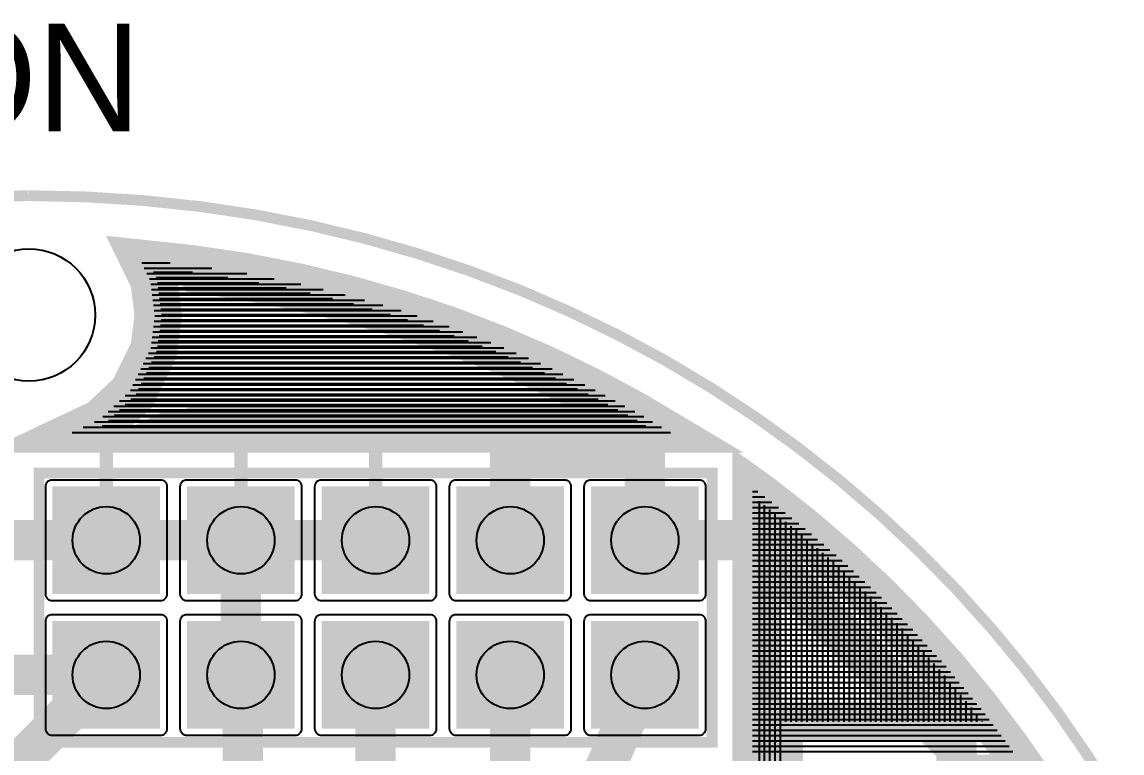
# Model space of a CAD drawing. Header units: centimetres. Extents: x -0.96 to 3.81, y 0.19 to 5.08.
# Drawn here: x 1.387 to 3.462, y 3.699 to 5.078 of the extents above; entities that cross this region are included whole.
import ezdxf

# ---------------------------------------------------------------- set-up
doc = ezdxf.new("R2010")
doc.units = ezdxf.units.CM
doc.layers.get('0').update_dxf_attribs({"linetype": 'CONTINUOUS'})

# ---------------------------------------------------------------- blocks, each defined once
blk = doc.blocks.new('RPAD')
blk.add_trace([(-0.5, -0.5), (-0.5, 0.5), (0.5, -0.5), (0.5, 0.5)])

msp = doc.modelspace()

# ---------------------------------------------------------------- linework, layer by layer
for points, const_width in [([(1.290571, 4.747686), (1.4, 4.75)], 0.02032), ([(1.290571, 4.747686), (1.4, 4.75)], 0.02032), ([(1.290571, 4.747686), (1.4, 4.75)], 0.02032), ([(3.451816, 3.607539), (3.39786, 3.693158), (3.340502, 3.776104), (3.27983, 3.85629), (3.215935, 3.93363), (3.148907, 4.008038), (3.078837, 4.079428), (3.005814, 4.147713), (2.929928, 4.212807), (2.85127, 4.274624), (2.76993, 4.333078), (2.685998, 4.388082), (2.599564, 4.439551), (2.510718, 4.487398), (2.41955, 4.531536), (2.32615, 4.57188), (2.230609, 4.608344), (2.133017, 4.64084), (2.033463, 4.669283), (1.932038, 4.693588), (1.828832, 4.713666), (1.723935, 4.729433), (1.617438, 4.740802), (1.509429, 4.747686), (1.4, 4.75)], 0.02032), ([(3.451816, 3.607539), (3.39786, 3.693158), (3.340502, 3.776104), (3.27983, 3.85629), (3.215935, 3.93363), (3.148907, 4.008038), (3.078837, 4.079428), (3.005814, 4.147713), (2.929928, 4.212807), (2.85127, 4.274624), (2.76993, 4.333078), (2.685998, 4.388082), (2.599564, 4.439551), (2.510718, 4.487398), (2.41955, 4.531536), (2.32615, 4.57188), (2.230609, 4.608344), (2.133017, 4.64084), (2.033463, 4.669283), (1.932038, 4.693588), (1.828832, 4.713666), (1.723935, 4.729433), (1.617438, 4.740802), (1.509429, 4.747686), (1.4, 4.75)], 0.02032), ([(3.451816, 3.607539), (3.39786, 3.693158), (3.340502, 3.776104), (3.27983, 3.85629), (3.215935, 3.93363), (3.148907, 4.008038), (3.078837, 4.079428), (3.005814, 4.147713), (2.929928, 4.212807), (2.85127, 4.274624), (2.76993, 4.333078), (2.685998, 4.388082), (2.599564, 4.439551), (2.510718, 4.487398), (2.41955, 4.531536), (2.32615, 4.57188), (2.230609, 4.608344), (2.133017, 4.64084), (2.033463, 4.669283), (1.932038, 4.693588), (1.828832, 4.713666), (1.723935, 4.729433), (1.617438, 4.740802), (1.509429, 4.747686), (1.4, 4.75)], 0.02032), ([(1.709692, 4.618559), (1.809839, 4.603506), (1.90835, 4.584341), (2.005063, 4.561166), (2.099996, 4.534043), (2.193024, 4.503066), (2.284051, 4.468325), (2.373002, 4.429903), (2.459851, 4.387856), (2.544468, 4.342287), (2.61011, 4.303199), (1.481386, 4.303199), (1.533519, 4.32779), (1.590887, 4.381837), (1.629512, 4.46117), (1.637668, 4.525), (1.629512, 4.58883), (1.609848, 4.629218), (1.709692, 4.618559)], 0.0762), ([(1.708064, 4.605961), (1.807691, 4.590986), (1.905638, 4.571931), (2.001856, 4.548874), (2.09625, 4.521905), (2.188726, 4.491113), (2.279276, 4.456554), (2.367715, 4.418352), (2.454082, 4.376539), (2.538192, 4.331242), (2.563958, 4.315899), (1.538079, 4.315899), (1.540761, 4.317164), (1.56526, 4.340246), (1.601287, 4.374187), (1.641845, 4.457491), (1.650472, 4.525), (1.641845, 4.592509), (1.631306, 4.614155), (1.708064, 4.605961)], 0.0762), ([(1.546, 4.315899), (1.546, 4.1)], 0.0254), ([(1.546, 4.303199), (1.546, 4.1)], 0.0254), ([(1.8, 4.315899), (1.8, 4.1)], 0.0254), ([(1.8, 4.303199), (1.8, 4.1)], 0.0254), ([(2.054, 4.315899), (2.054, 4.1)], 0.0254), ([(2.054, 4.303199), (2.054, 4.1)], 0.0254), ([(2.308, 4.315899), (2.308, 4.1)], 0.0254), ([(2.308, 4.303199), (2.308, 4.1)], 0.0254), ([(2.562, 4.315899), (2.562, 4.1)], 0.0254), ([(2.562, 4.303199), (2.562, 4.1)], 0.0254), ([(2.562, 4.1), (2.562, 4.2672), (2.308, 4.2672), (2.308, 4.1)], 0.0762), ([(2.765199, 3.642801), (2.765199, 4.198853), (2.784095, 4.185274), (2.858994, 4.126411), (2.931223, 4.064454), (3.000753, 3.999435), (3.067485, 3.931446), (3.131293, 3.860613), (3.19214, 3.786963), (3.249944, 3.710567), (3.304582, 3.631554)], 0.0762), ([(1.419, 3.719), (2.689, 3.719), (2.689, 4.227), (1.419, 4.227), (1.419, 3.719)], 0.02032), ([(1.419, 3.719), (2.689, 3.719), (2.689, 4.227), (1.419, 4.227), (1.419, 3.719)], 0.02032), ([(1.419, 3.719), (2.689, 3.719), (2.689, 4.227), (1.419, 4.227), (1.419, 3.719)], 0.02032), ([(2.850921, 4.116603), (2.922764, 4.054977), (2.991884, 3.990341), (3.058213, 3.922763), (3.12168, 3.852308), (3.182186, 3.77907), (3.198659, 3.757299), (2.822201, 3.757299), (2.822201, 3.677799), (2.777899, 3.677799), (2.777899, 4.173991), (2.850921, 4.116603)], 0.0762), ([(1.546, 4.1), (1.2, 4.1)], 0.0762), ([(1.8, 4.1), (1.799999, 4.099999), (1.546001, 4.099999), (1.546, 4.1)], 0.0762), ([(1.8, 4.1), (1.800001, 4.099999), (2.053999, 4.099999), (2.054, 4.1)], 0.0762), ([(1.8, 4.1), (1.8, 3.846)], 0.0762), ([(2.562, 4.1), (2.758, 4.1), (3.1496, 3.7084), (3.1496, 3.6576), (3.254, 3.6576), (3.254, 3.516)], 0.0762), ([(1.546, 3.846), (1.1684, 3.846), (1.0668, 3.9476), (1.0668, 4.08664), (0.9, 4.08664)], 0.0762), ([(1.342801, 4.1), (1.546, 4.1)], 0.0254), ([(2.777899, 4.1), (2.562, 4.1)], 0.0254), ([(2.765199, 4.1), (2.562, 4.1)], 0.0254), ([(1.546, 3.846), (1.1036, 3.4036), (0.3556, 3.4036), (0.254, 3.302), (0.254, 2.032)], 0.0762), ([(1.8, 3.846), (1.8034, 3.8426), (1.8034, 3.7592)], 0.0762), ([(2.54, 3.302), (2.159, 3.302), (2.054, 3.407), (2.054, 3.846)], 0.0762), ([(2.4765, 3.1115), (2.6416, 3.1115), (2.6416, 3.4036), (2.54, 3.5052), (2.308, 3.5052), (2.308, 3.846)], 0.0762), ([(2.41336, 3.48664), (2.433348, 3.55014), (2.5, 3.7), (2.562, 3.846)], 0.0762), ([(1.8, 3.630101), (1.8, 3.846)], 0.0254), ([(1.8, 3.642801), (1.8, 3.846)], 0.0254), ([(1.8034, 3.7592), (1.8034, 3.6576)], 0.0762)]:
    msp.add_lwpolyline(points, dxfattribs=dict(const_width=const_width))
for points in [[(1.609848, 4.629218), (1.609848, 4.629218)], [(1.612778, 4.623199), (1.666228, 4.623199)], [(1.617647, 4.613199), (1.745351, 4.613199)], [(1.631306, 4.614155), (1.631306, 4.614155)], [(1.622516, 4.603199), (1.811417, 4.603199)], [(1.627384, 4.593199), (1.862818, 4.593199)], [(1.635325, 4.605899), (1.708476, 4.605899)], [(1.640194, 4.595899), (1.775005, 4.595899)], [(1.642689, 4.585899), (1.833839, 4.585899)], [(1.630231, 4.583199), (1.913115, 4.583199)], [(1.631509, 4.573199), (1.954847, 4.573199)], [(1.643967, 4.575899), (1.885241, 4.575899)], [(1.645245, 4.565899), (1.930809, 4.565899)], [(1.632787, 4.563199), (1.996578, 4.563199)], [(1.634064, 4.553199), (2.032948, 4.553199)], [(1.646523, 4.555899), (1.97254, 4.555899)], [(1.647801, 4.545899), (2.012268, 4.545899)], [(1.635342, 4.543199), (2.067949, 4.543199)], [(1.63662, 4.533199), (2.10253, 4.533199)], [(1.649079, 4.535899), (2.047269, 4.535899)], [(1.650357, 4.525899), (2.08227, 4.525899)], [(1.634882, 4.503199), (2.192624, 4.503199)], [(1.63616, 4.513199), (2.162593, 4.513199)], [(1.637437, 4.523199), (2.132561, 4.523199)], [(1.648031, 4.505899), (2.144319, 4.505899)], [(1.649308, 4.515899), (2.114287, 4.515899)], [(1.632326, 4.483199), (2.245078, 4.483199)], [(1.633604, 4.493199), (2.218877, 4.493199)], [(1.645475, 4.485899), (2.202387, 4.485899)], [(1.646753, 4.495899), (2.174352, 4.495899)], [(1.629771, 4.463199), (2.295918, 4.463199)], [(1.631049, 4.473199), (2.27128, 4.473199)], [(1.642919, 4.465899), (2.25479, 4.465899)], [(1.644197, 4.475899), (2.228589, 4.475899)], [(1.620762, 4.443199), (2.34222, 4.443199)], [(1.625631, 4.453199), (2.319069, 4.453199)], [(1.636201, 4.445899), (2.303942, 4.445899)], [(1.641069, 4.455899), (2.280792, 4.455899)], [(1.611024, 4.423199), (2.386849, 4.423199)], [(1.615893, 4.433199), (2.365371, 4.433199)], [(1.626463, 4.425899), (2.350243, 4.425899)], [(1.631332, 4.435899), (2.327093, 4.435899)], [(1.601287, 4.403199), (2.428159, 4.403199)], [(1.606156, 4.413199), (2.407504, 4.413199)], [(1.616726, 4.405899), (2.393437, 4.405899)], [(1.621595, 4.415899), (2.372781, 4.415899)], [(1.59155, 4.383199), (2.468498, 4.383199)], [(1.596418, 4.393199), (2.448814, 4.393199)], [(1.606989, 4.385899), (2.434748, 4.385899)], [(1.611857, 4.395899), (2.414092, 4.395899)], [(1.571103, 4.363199), (2.505636, 4.363199)], [(1.581718, 4.373199), (2.487067, 4.373199)], [(1.592489, 4.365899), (2.473838, 4.365899)], [(1.60212, 4.375899), (2.45527, 4.375899)], [(1.549874, 4.343199), (2.542774, 4.343199)], [(1.560489, 4.353199), (2.524205, 4.353199)], [(1.57126, 4.345899), (2.510976, 4.345899)], [(1.581875, 4.355899), (2.492407, 4.355899)], [(1.523786, 4.323199), (2.576523, 4.323199)], [(1.538079, 4.315899), (2.563958, 4.315899)], [(1.53926, 4.333199), (2.559729, 4.333199)], [(1.550032, 4.325899), (2.547164, 4.325899)], [(1.560646, 4.335899), (2.529544, 4.335899)], [(1.481386, 4.303199), (2.61011, 4.303199)], [(1.502586, 4.313199), (2.593316, 4.313199)], [(2.765199, 4.191763), (2.775065, 4.191763)], [(2.765199, 4.181763), (2.788562, 4.181763)], [(2.765199, 4.171763), (2.801286, 4.171763)], [(2.777899, 3.677799), (2.777899, 4.173991)], [(2.765199, 4.161763), (2.814011, 4.161763)], [(2.765199, 4.151763), (2.826735, 4.151763)], [(2.787899, 3.677799), (2.787899, 4.166131)], [(2.797899, 3.677799), (2.797899, 4.158272)], [(2.807899, 3.677799), (2.807899, 4.150413)], [(2.765199, 4.141763), (2.839459, 4.141763)], [(2.765199, 4.131763), (2.852183, 4.131763)], [(2.817899, 3.677799), (2.817899, 4.142554)], [(2.827899, 3.757299), (2.827899, 4.134695)], [(2.765199, 4.121763), (2.864412, 4.121763)], [(2.765199, 4.111763), (2.87607, 4.111763)], [(2.837899, 3.757299), (2.837899, 4.126836)], [(2.847899, 3.757299), (2.847899, 4.118977)], [(2.857899, 3.757299), (2.857899, 4.110617)], [(2.765199, 4.101763), (2.887728, 4.101763)], [(2.765199, 4.091763), (2.899386, 4.091763)], [(2.867899, 3.757299), (2.867899, 4.102039)], [(2.877899, 3.757299), (2.877899, 4.093461)], [(2.765199, 4.081763), (2.911044, 4.081763)], [(2.765199, 4.071763), (2.922702, 4.071763)], [(2.887899, 3.757299), (2.887899, 4.084883)], [(2.897899, 3.757299), (2.897899, 4.076305)], [(2.907899, 3.757299), (2.907899, 4.067728)], [(2.765199, 4.061763), (2.9341, 4.061763)], [(2.765199, 4.051763), (2.944794, 4.051763)], [(2.917899, 3.757299), (2.917899, 4.05915)], [(2.927899, 3.757299), (2.927899, 4.050175)], [(2.765199, 4.041763), (2.955488, 4.041763)], [(2.765199, 4.031763), (2.966182, 4.031763)], [(2.937899, 3.757299), (2.937899, 4.040823)], [(2.947899, 3.757299), (2.947899, 4.031472)], [(2.765199, 4.021763), (2.976875, 4.021763)], [(2.765199, 4.011763), (2.987569, 4.011763)], [(2.957899, 3.757299), (2.957899, 4.022121)], [(2.967899, 3.757299), (2.967899, 4.01277)], [(2.765199, 4.001763), (2.998263, 4.001763)], [(2.765199, 3.991763), (3.008283, 3.991763)], [(2.977899, 3.757299), (2.977899, 4.003418)], [(2.987899, 3.757299), (2.987899, 3.994067)], [(2.997899, 3.757299), (2.997899, 3.984212)], [(2.765199, 3.981763), (3.018098, 3.981763)], [(2.765199, 3.971763), (3.027913, 3.971763)], [(3.007899, 3.757299), (3.007899, 3.974024)], [(3.017899, 3.757299), (3.017899, 3.963836)], [(2.765199, 3.961763), (3.037728, 3.961763)], [(2.765199, 3.951763), (3.047543, 3.951763)], [(3.027899, 3.757299), (3.027899, 3.953647)], [(3.037899, 3.757299), (3.037899, 3.943459)], [(2.765199, 3.941763), (3.057358, 3.941763)], [(2.765199, 3.931763), (3.067173, 3.931763)], [(2.765199, 3.921763), (3.076207, 3.921763)], [(3.047899, 3.757299), (3.047899, 3.933271)], [(3.057899, 3.757299), (3.057899, 3.923082)], [(2.765199, 3.911763), (3.085215, 3.911763)], [(2.765199, 3.901763), (3.094224, 3.901763)], [(3.067899, 3.757299), (3.067899, 3.91201)], [(3.077899, 3.757299), (3.077899, 3.900909)], [(2.765199, 3.891763), (3.103232, 3.891763)], [(2.765199, 3.881763), (3.11224, 3.881763)], [(3.087899, 3.757299), (3.087899, 3.889808)], [(2.765199, 3.871763), (3.121248, 3.871763)], [(2.765199, 3.861763), (3.130257, 3.861763)], [(3.097899, 3.757299), (3.097899, 3.878707)], [(3.107899, 3.757299), (3.107899, 3.867606)], [(2.765199, 3.851763), (3.138604, 3.851763)], [(2.765199, 3.841763), (3.146866, 3.841763)], [(3.117899, 3.757299), (3.117899, 3.856505)], [(3.127899, 3.757299), (3.127899, 3.84478)], [(2.765199, 3.831763), (3.155127, 3.831763)], [(2.765199, 3.821763), (3.163389, 3.821763)], [(3.137899, 3.757299), (3.137899, 3.832676)], [(3.147899, 3.757299), (3.147899, 3.820571)], [(2.765199, 3.811763), (3.171651, 3.811763)], [(2.765199, 3.801763), (3.179912, 3.801763)], [(3.157899, 3.757299), (3.157899, 3.808467)], [(2.765199, 3.791763), (3.188174, 3.791763)], [(2.765199, 3.781763), (3.196074, 3.781763)], [(3.167899, 3.757299), (3.167899, 3.796363)], [(3.177899, 3.757299), (3.177899, 3.784259)], [(2.765199, 3.771763), (3.20364, 3.771763)], [(2.765199, 3.761763), (3.211207, 3.761763)], [(3.187899, 3.757299), (3.187899, 3.771519)], [(3.197899, 3.757299), (3.197899, 3.758303)], [(3.198659, 3.757299), (3.198659, 3.757299)], [(2.765199, 3.751763), (3.218773, 3.751763)], [(2.765199, 3.741763), (3.226339, 3.741763)], [(2.765199, 3.731763), (3.233906, 3.731763)], [(2.765199, 3.721763), (3.241472, 3.721763)], [(2.765199, 3.711763), (3.249039, 3.711763)], [(2.765199, 3.701763), (3.256032, 3.701763)]]:
    msp.add_lwpolyline(points)
for points in [[(1.6476, 3.9857), (1.4444, 3.9857), (1.441803, 3.985953), (1.439402, 3.98668), (1.437242, 3.987835), (1.435371, 3.989371), (1.433835, 3.991243), (1.43268, 3.993402), (1.431953, 3.995803), (1.4317, 3.9984), (1.4317, 4.2016), (1.431953, 4.204197), (1.43268, 4.206598), (1.433835, 4.208757), (1.435371, 4.210629), (1.437242, 4.212165), (1.439402, 4.21332), (1.441803, 4.214047), (1.4444, 4.2143), (1.6476, 4.2143), (1.650197, 4.214047), (1.652598, 4.21332), (1.654758, 4.212165), (1.656629, 4.210629), (1.658165, 4.208757), (1.65932, 4.206598), (1.660047, 4.204197), (1.6603, 4.2016), (1.6603, 3.9984), (1.660047, 3.995803), (1.65932, 3.993402), (1.658165, 3.991243), (1.656629, 3.989371), (1.654758, 3.987835), (1.652598, 3.98668), (1.650197, 3.985953), (1.6476, 3.9857)], [(1.9016, 3.9857), (1.6984, 3.9857), (1.695803, 3.985953), (1.693402, 3.98668), (1.691242, 3.987835), (1.689371, 3.989371), (1.687835, 3.991243), (1.68668, 3.993402), (1.685953, 3.995803), (1.6857, 3.9984), (1.6857, 4.2016), (1.685953, 4.204197), (1.68668, 4.206598), (1.687835, 4.208757), (1.689371, 4.210629), (1.691242, 4.212165), (1.693402, 4.21332), (1.695803, 4.214047), (1.6984, 4.2143), (1.9016, 4.2143), (1.904197, 4.214047), (1.906598, 4.21332), (1.908758, 4.212165), (1.910629, 4.210629), (1.912165, 4.208757), (1.91332, 4.206598), (1.914047, 4.204197), (1.9143, 4.2016), (1.9143, 3.9984), (1.914047, 3.995803), (1.91332, 3.993402), (1.912165, 3.991243), (1.910629, 3.989371), (1.908758, 3.987835), (1.906598, 3.98668), (1.904197, 3.985953), (1.9016, 3.9857)], [(2.1556, 3.9857), (1.9524, 3.9857), (1.949803, 3.985953), (1.947402, 3.98668), (1.945242, 3.987835), (1.943371, 3.989371), (1.941835, 3.991243), (1.94068, 3.993402), (1.939953, 3.995803), (1.9397, 3.9984), (1.9397, 4.2016), (1.939953, 4.204197), (1.94068, 4.206598), (1.941835, 4.208757), (1.943371, 4.210629), (1.945242, 4.212165), (1.947402, 4.21332), (1.949803, 4.214047), (1.9524, 4.2143), (2.1556, 4.2143), (2.158197, 4.214047), (2.160598, 4.21332), (2.162758, 4.212165), (2.164629, 4.210629), (2.166165, 4.208757), (2.16732, 4.206598), (2.168047, 4.204197), (2.1683, 4.2016), (2.1683, 3.9984), (2.168047, 3.995803), (2.16732, 3.993402), (2.166165, 3.991243), (2.164629, 3.989371), (2.162758, 3.987835), (2.160598, 3.98668), (2.158197, 3.985953), (2.1556, 3.9857)], [(2.4096, 3.9857), (2.2064, 3.9857), (2.203803, 3.985953), (2.201402, 3.98668), (2.199242, 3.987835), (2.197371, 3.989371), (2.195835, 3.991243), (2.19468, 3.993402), (2.193953, 3.995803), (2.1937, 3.9984), (2.1937, 4.2016), (2.193953, 4.204197), (2.19468, 4.206598), (2.195835, 4.208757), (2.197371, 4.210629), (2.199242, 4.212165), (2.201402, 4.21332), (2.203803, 4.214047), (2.2064, 4.2143), (2.4096, 4.2143), (2.412197, 4.214047), (2.414598, 4.21332), (2.416758, 4.212165), (2.418629, 4.210629), (2.420165, 4.208757), (2.42132, 4.206598), (2.422047, 4.204197), (2.4223, 4.2016), (2.4223, 3.9984), (2.422047, 3.995803), (2.42132, 3.993402), (2.420165, 3.991243), (2.418629, 3.989371), (2.416758, 3.987835), (2.414598, 3.98668), (2.412197, 3.985953), (2.4096, 3.9857)], [(2.6636, 3.9857), (2.4604, 3.9857), (2.457803, 3.985953), (2.455402, 3.98668), (2.453242, 3.987835), (2.451371, 3.989371), (2.449835, 3.991243), (2.44868, 3.993402), (2.447953, 3.995803), (2.4477, 3.9984), (2.4477, 4.2016), (2.447953, 4.204197), (2.44868, 4.206598), (2.449835, 4.208757), (2.451371, 4.210629), (2.453242, 4.212165), (2.455402, 4.21332), (2.457803, 4.214047), (2.4604, 4.2143), (2.6636, 4.2143), (2.666197, 4.214047), (2.668598, 4.21332), (2.670758, 4.212165), (2.672629, 4.210629), (2.674165, 4.208757), (2.67532, 4.206598), (2.676047, 4.204197), (2.6763, 4.2016), (2.6763, 3.9984), (2.676047, 3.995803), (2.67532, 3.993402), (2.674165, 3.991243), (2.672629, 3.989371), (2.670758, 3.987835), (2.668598, 3.98668), (2.666197, 3.985953), (2.6636, 3.9857)], [(1.6476, 3.7317), (1.4444, 3.7317), (1.441803, 3.731953), (1.439402, 3.73268), (1.437242, 3.733835), (1.435371, 3.735371), (1.433835, 3.737243), (1.43268, 3.739402), (1.431953, 3.741803), (1.4317, 3.7444), (1.4317, 3.9476), (1.431953, 3.950197), (1.43268, 3.952598), (1.433835, 3.954757), (1.435371, 3.956629), (1.437242, 3.958165), (1.439402, 3.95932), (1.441803, 3.960047), (1.4444, 3.9603), (1.6476, 3.9603), (1.650197, 3.960047), (1.652598, 3.95932), (1.654758, 3.958165), (1.656629, 3.956629), (1.658165, 3.954757), (1.65932, 3.952598), (1.660047, 3.950197), (1.6603, 3.9476), (1.6603, 3.7444), (1.660047, 3.741803), (1.65932, 3.739402), (1.658165, 3.737243), (1.656629, 3.735371), (1.654758, 3.733835), (1.652598, 3.73268), (1.650197, 3.731953), (1.6476, 3.7317)], [(1.9016, 3.7317), (1.6984, 3.7317), (1.695803, 3.731953), (1.693402, 3.73268), (1.691242, 3.733835), (1.689371, 3.735371), (1.687835, 3.737243), (1.68668, 3.739402), (1.685953, 3.741803), (1.6857, 3.7444), (1.6857, 3.9476), (1.685953, 3.950197), (1.68668, 3.952598), (1.687835, 3.954757), (1.689371, 3.956629), (1.691242, 3.958165), (1.693402, 3.95932), (1.695803, 3.960047), (1.6984, 3.9603), (1.9016, 3.9603), (1.904197, 3.960047), (1.906598, 3.95932), (1.908758, 3.958165), (1.910629, 3.956629), (1.912165, 3.954757), (1.91332, 3.952598), (1.914047, 3.950197), (1.9143, 3.9476), (1.9143, 3.7444), (1.914047, 3.741803), (1.91332, 3.739402), (1.912165, 3.737243), (1.910629, 3.735371), (1.908758, 3.733835), (1.906598, 3.73268), (1.904197, 3.731953), (1.9016, 3.7317)], [(2.1556, 3.7317), (1.9524, 3.7317), (1.949803, 3.731953), (1.947402, 3.73268), (1.945242, 3.733835), (1.943371, 3.735371), (1.941835, 3.737243), (1.94068, 3.739402), (1.939953, 3.741803), (1.9397, 3.7444), (1.9397, 3.9476), (1.939953, 3.950197), (1.94068, 3.952598), (1.941835, 3.954757), (1.943371, 3.956629), (1.945242, 3.958165), (1.947402, 3.95932), (1.949803, 3.960047), (1.9524, 3.9603), (2.1556, 3.9603), (2.158197, 3.960047), (2.160598, 3.95932), (2.162758, 3.958165), (2.164629, 3.956629), (2.166165, 3.954757), (2.16732, 3.952598), (2.168047, 3.950197), (2.1683, 3.9476), (2.1683, 3.7444), (2.168047, 3.741803), (2.16732, 3.739402), (2.166165, 3.737243), (2.164629, 3.735371), (2.162758, 3.733835), (2.160598, 3.73268), (2.158197, 3.731953), (2.1556, 3.7317)], [(2.4096, 3.7317), (2.2064, 3.7317), (2.203803, 3.731953), (2.201402, 3.73268), (2.199242, 3.733835), (2.197371, 3.735371), (2.195835, 3.737243), (2.19468, 3.739402), (2.193953, 3.741803), (2.1937, 3.7444), (2.1937, 3.9476), (2.193953, 3.950197), (2.19468, 3.952598), (2.195835, 3.954757), (2.197371, 3.956629), (2.199242, 3.958165), (2.201402, 3.95932), (2.203803, 3.960047), (2.2064, 3.9603), (2.4096, 3.9603), (2.412197, 3.960047), (2.414598, 3.95932), (2.416758, 3.958165), (2.418629, 3.956629), (2.420165, 3.954757), (2.42132, 3.952598), (2.422047, 3.950197), (2.4223, 3.9476), (2.4223, 3.7444), (2.422047, 3.741803), (2.42132, 3.739402), (2.420165, 3.737243), (2.418629, 3.735371), (2.416758, 3.733835), (2.414598, 3.73268), (2.412197, 3.731953), (2.4096, 3.7317)], [(2.6636, 3.7317), (2.4604, 3.7317), (2.457803, 3.731953), (2.455402, 3.73268), (2.453242, 3.733835), (2.451371, 3.735371), (2.449835, 3.737243), (2.44868, 3.739402), (2.447953, 3.741803), (2.4477, 3.7444), (2.4477, 3.9476), (2.447953, 3.950197), (2.44868, 3.952598), (2.449835, 3.954757), (2.451371, 3.956629), (2.453242, 3.958165), (2.455402, 3.95932), (2.457803, 3.960047), (2.4604, 3.9603), (2.6636, 3.9603), (2.666197, 3.960047), (2.668598, 3.95932), (2.670758, 3.958165), (2.672629, 3.956629), (2.674165, 3.954757), (2.67532, 3.952598), (2.676047, 3.950197), (2.6763, 3.9476), (2.6763, 3.7444), (2.676047, 3.741803), (2.67532, 3.739402), (2.674165, 3.737243), (2.672629, 3.735371), (2.670758, 3.733835), (2.668598, 3.73268), (2.666197, 3.731953), (2.6636, 3.7317)]]:
    msp.add_lwpolyline(points, close=True)
for centre, radius in [((1.4, 4.525), 0.125), ((1.4, 4.525), 0.125), ((1.4, 4.525), 0.125), ((1.546, 4.1), 0.0635), ((1.8, 4.1), 0.0635), ((2.054, 4.1), 0.0635), ((2.308, 4.1), 0.0635), ((2.562, 4.1), 0.0635), ((1.546, 3.846), 0.0635), ((1.8, 3.846), 0.0635), ((2.054, 3.846), 0.0635), ((2.308, 3.846), 0.0635), ((2.562, 3.846), 0.0635)]:
    msp.add_circle(centre, radius)

# ---------------------------------------------------------------- block references
at = {"xscale": 0.2032, "yscale": 0.2032, "rotation": 180}
for p in [(1.546, 4.1), (1.8, 4.1), (2.054, 4.1), (2.308, 4.1), (2.562, 4.1), (1.546, 3.846), (1.8, 3.846), (2.054, 3.846), (2.308, 3.846), (2.562, 3.846)]:
    msp.add_blockref('RPAD', p, dxfattribs=at)

# ---------------------------------------------------------------- texts
msp.add_text('NGUON', height=0.2032).set_placement((0.6, 4.8714))
msp.add_text('NGUON', height=0.2032).set_placement((0.6, 4.8714))
msp.add_text('NGUON', height=0.2032).set_placement((0.6, 4.8714))

doc.saveas('drawing.dxf')
